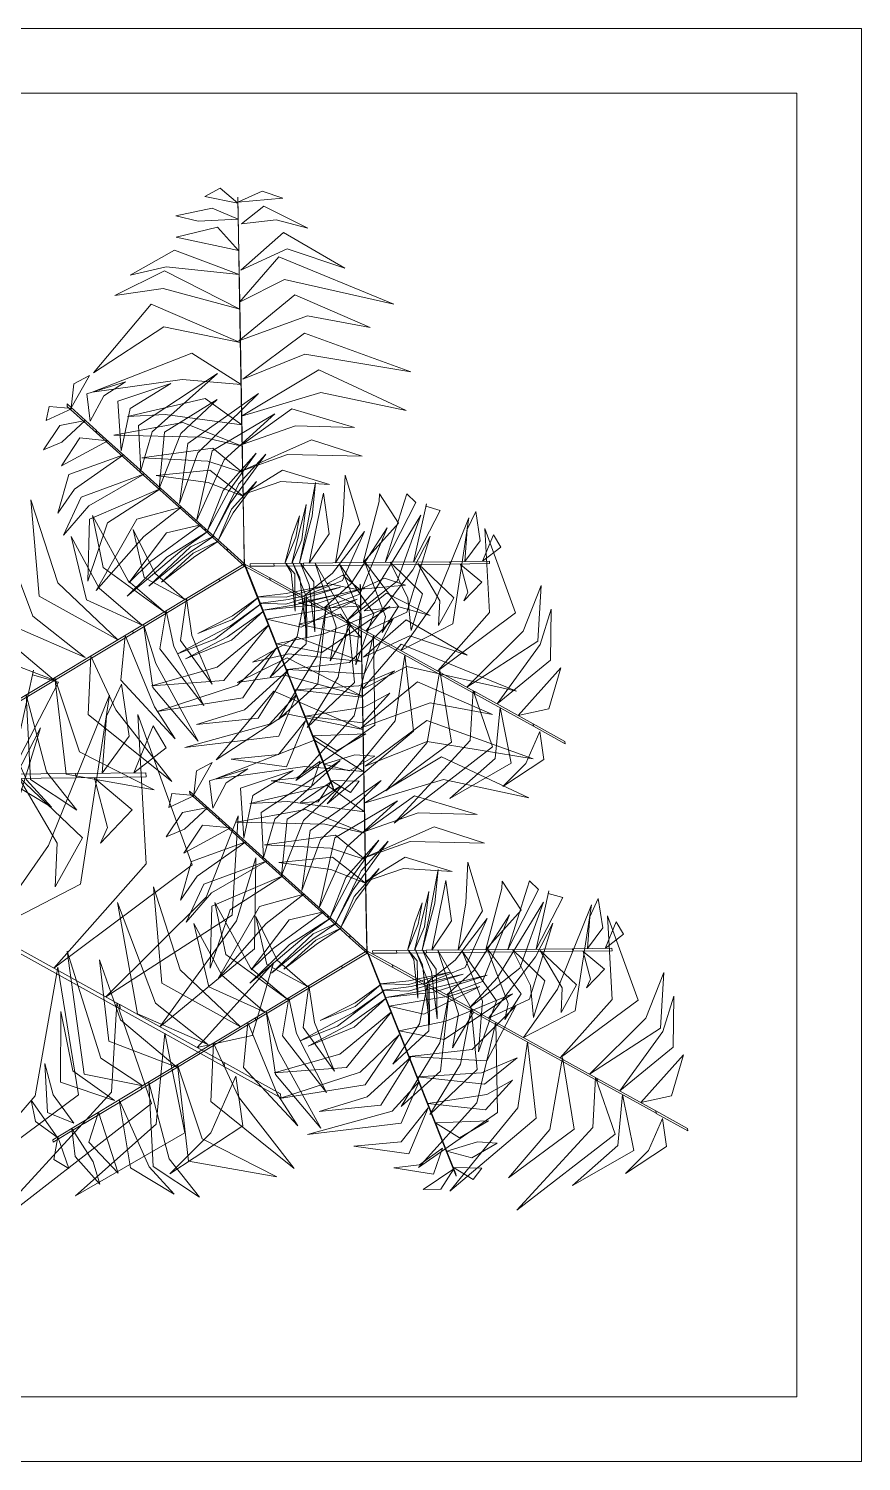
# Model space of a CAD drawing. Header units: millimetres. Extents: x 935 to 13922, y 3203 to 7816.
# Drawn here: x 4121.7 to 4160.4, y 7228.9 to 7295.4 of the extents above; entities that cross this region are included whole.
import ezdxf

# ---------------------------------------------------------------- set-up
doc = ezdxf.new("R2010")
doc.units = ezdxf.units.MM
doc.layers.add('PIANTE', color=7, linetype='Continuous', lineweight=5, true_color=0x007a00)
doc.layers.add('TRATTEGGIO_legno_colore', color=7, linetype='Continuous', lineweight=5, true_color=0xa56740)

msp = doc.modelspace()

# ---------------------------------------------------------------- linework, layer by layer
at = {"layer": 'PIANTE'}
for points in [[(4131.392, 7287.297, -2.839), (4129.863, 7287.604, -3.553), (4130.577, 7287.991, -3.748)], [(4131.419, 7285.9, -1.466), (4131.431, 7285.788, -1.466), (4131.401, 7287.463, -3.142), (4131.389, 7287.575, -3.142)], [(4131.392, 7287.336, -2.915), (4133.489, 7287.52, -3.585), (4132.519, 7287.849, -3.691)], [(4131.406, 7286.546, -2.088), (4129.559, 7286.457, -2.493), (4128.509, 7286.71, -3.025), (4130.197, 7287.067, -2.93)], [(4131.572, 7286.336, -1.952), (4133.183, 7286.513, -2.503), (4134.641, 7286.125, -2.451), (4132.603, 7287.149, -3.008)], [(4131.432, 7285.092, -1.078), (4128.527, 7285.712, -1.954), (4130.448, 7286.18, -1.781)], [(4131.474, 7282.787, -0.022), (4131.487, 7282.675, -0.022), (4131.431, 7285.785, -1.472), (4131.419, 7285.897, -1.472)], [(4131.53, 7284.18, -0.696), (4133.693, 7285.168, -1.563), (4136.359, 7284.28, -1.642), (4133.518, 7285.924, -1.885)], [(4131.451, 7283.98, -0.559), (4128.065, 7284.332, -1.409), (4126.386, 7283.952, -1.574), (4128.457, 7285.107, -1.688)], [(4131.475, 7282.699, -0.049), (4133.557, 7283.744, -0.333), (4138.643, 7282.609, -1.336), (4133.294, 7284.794, -0.197)], [(4131.48, 7282.369, -0.052), (4127.921, 7283.335, -0.589), (4125.673, 7283.002, -1.013), (4127.987, 7284.156, -0.503)], [(4131.435, 7280.901, -0.194), (4134.632, 7282.066, -0.666), (4137.536, 7281.515, -1.231), (4134.047, 7283.031, -0.48)], [(4131.508, 7280.819, -0.187), (4127.952, 7281.549, -0.745), (4124.691, 7279.417, -1.51), (4127.375, 7282.605, -0.751)], [(4131.585, 7276.592, -0.575), (4131.597, 7276.48, -0.575), (4131.487, 7282.669, -0.033), (4131.474, 7282.781, -0.033)], [(4131.62, 7279.12, -0.377), (4134.502, 7280.274, -0.794), (4139.429, 7279.462, -1.742), (4134.485, 7281.249, -0.709)], [(4131.543, 7278.869, -0.358), (4128.807, 7279.108, -0.816), (4124.626, 7278.523, -1.603), (4129.263, 7280.331, -0.626)], [(4131.57, 7277.404, -0.513), (4135.255, 7278.502, -1.078), (4139.218, 7277.658, -1.857), (4135.155, 7279.557, -0.971)], [(4123.649, 7277.794, 5.466), (4124.499, 7279.289, 5.06), (4123.773, 7278.905, 5.125)], [(4124.539, 7277.167, 5.732), (4125.163, 7278.342, 5.409), (4126.168, 7278.999, 5.28), (4124.376, 7278.44, 5.318)], [(4125.978, 7275.784, 5.74), (4126.399, 7277.752, 5.519), (4128.276, 7278.915, 5.09), (4125.826, 7278.094, 5.599)], [(4126.888, 7274.876, 5.596), (4127.41, 7276.668, 5.803), (4130.454, 7279.379, 4.617), (4126.777, 7276.975, 6.318)], [(4131.576, 7277, -0.522), (4128.025, 7277.475, -1.102), (4126.26, 7277.388, -1.419), (4129.869, 7278.217, -0.711)], [(4127.732, 7274.039, 4.777), (4128.744, 7276.591, 4.893), (4130.436, 7278.182, 4.26), (4127.993, 7276.656, 5.412)], [(4128.678, 7273.351, 3.937), (4129.54, 7275.699, 4.088), (4132.352, 7278.455, 3.072), (4129.064, 7276.129, 4.538)], [(4123.692, 7277.755, 5.503), (4122.492, 7277.195, 5.142), (4122.627, 7277.85, 5.157)], [(4124.82, 7276.74, 5.895), (4124.832, 7276.628, 5.895), (4123.471, 7277.854, 5.404), (4123.459, 7277.966, 5.404)], [(4129.477, 7272.544, 3.157), (4130.761, 7275.376, 3.178), (4133.114, 7277.507, 2.273), (4130.205, 7275.789, 3.674)], [(4131.593, 7276.081, -1.097), (4134.075, 7276.954, -0.891), (4136.816, 7276.879, -1.699), (4133.907, 7277.741, -0.063)], [(4124.301, 7277.206, 5.723), (4123.22, 7276.19, 5.42), (4122.363, 7275.837, 5.16), (4123.13, 7276.97, 5.357)], [(4131.594, 7276.004, -1.137), (4129.739, 7276.428, -1.141), (4125.636, 7276.523, -1.995), (4128.843, 7277.105, -0.669)], [(4125.351, 7276.261, 5.841), (4123.195, 7275.087, 5.503), (4124.056, 7276.388, 5.796)], [(4126.851, 7274.91, 5.65), (4126.864, 7274.798, 5.65), (4124.832, 7276.629, 5.89), (4124.819, 7276.741, 5.89)], [(4131.543, 7274.854, -2.305), (4133.702, 7275.623, -2.116), (4137.165, 7275.541, -3.124), (4134.816, 7276.308, -1.733)], [(4131.669, 7271.908, -5.259), (4131.681, 7271.796, -5.259), (4131.597, 7276.481, -0.574), (4131.585, 7276.593, -0.574)], [(4126.077, 7275.606, 5.755), (4123.803, 7274.016, 5.332), (4123.031, 7272.896, 5.077), (4123.541, 7274.688, 5.445)], [(4131.616, 7274.788, -2.354), (4130.002, 7275.309, -2.204), (4126.935, 7275.461, -2.761), (4130.234, 7275.917, -1.54)], [(4129.984, 7272.088, 2.222), (4130.955, 7273.901, 2.697), (4132.246, 7275.688, 2.088), (4130.713, 7273.954, 3.586)], [(4130.217, 7271.8, 0.895), (4131.061, 7273.379, 1.318), (4132.688, 7275.639, 0.563), (4131.436, 7274.254, 1.85)], [(4129.877, 7272.185, 2.789), (4129.889, 7272.073, 2.789), (4126.864, 7274.798, 5.64), (4126.851, 7274.91, 5.64)], [(4131.635, 7273.688, -3.454), (4130.02, 7274.325, -3.188), (4127.598, 7274.641, -3.431), (4130.091, 7274.892, -2.602)], [(4131.635, 7273.765, -3.414), (4133.4, 7274.367, -3.286), (4135.656, 7274.223, -4.033), (4133.471, 7274.896, -2.778)], [(4127.057, 7274.723, 5.462), (4124.471, 7273.239, 5.502), (4123.29, 7271.877, 5.091), (4124.118, 7273.644, 5.89)], [(4130.488, 7271.634, -0.309), (4131.183, 7272.919, 0.008), (4132.263, 7274.373, -0.584), (4131.106, 7273.076, 0.571)], [(4134.264, 7270.569, 5.994), (4134.566, 7272.051, 6.174), (4135.002, 7274.327, 5.649), (4134.849, 7272.76, 6.778)], [(4135.937, 7270.587, 7.68), (4136.296, 7272.776, 7.477), (4136.382, 7274.66, 6.729), (4137.065, 7272.402, 8.095)], [(4125.818, 7267.015, -0.513), (4123.025, 7269.657, -1.078), (4121.774, 7273.511, -1.857), (4122.161, 7269.043, -0.971)], [(4127.815, 7274.041, 4.748), (4125.344, 7272.453, 4.679), (4124.418, 7269.735, 3.32), (4124.495, 7272.616, 5.102)], [(4134.708, 7270.574, 6.819), (4135.281, 7273.414, 6.632), (4135.368, 7273.819, 6.39), (4135.633, 7271.932, 7.187)], [(4137.22, 7270.601, 8.578), (4137.962, 7273.443, 8.509), (4137.978, 7273.787, 7.15), (4138.859, 7272.43, 8.932)], [(4138.239, 7270.612, 9.292), (4139.137, 7273.456, 9.332), (4139.245, 7273.79, 8.921), (4139.671, 7273.397, 9.719)], [(4128.768, 7273.182, 3.85), (4127.022, 7271.815, 3.648), (4124.806, 7269.298, 2.899), (4126.709, 7272.611, 4.266)], [(4133.907, 7270.565, 4.664), (4134.214, 7271.852, 4.988), (4134.567, 7273.298, 4.685), (4134.369, 7271.659, 5.69)], [(4136.467, 7267.907, -1.137), (4137.762, 7269.302, -1.141), (4139.896, 7272.808, -1.995), (4138.796, 7269.739, -0.669)], [(4139.559, 7270.627, 9.585), (4140.155, 7273.337, 9.161), (4140.125, 7273.215, 8.907), (4140.802, 7273.02, 9.275)], [(4141.948, 7270.653, 9.552), (4142.056, 7272.132, 9.25), (4142.447, 7272.973, 8.99), (4142.651, 7271.619, 9.186)], [(4124.307, 7266.2, -0.377), (4121.867, 7268.119, -0.794), (4120.106, 7272.792, -1.742), (4121.031, 7267.616, -0.709)], [(4128.039, 7268.266, -2.305), (4126.294, 7269.751, -2.116), (4124.634, 7272.791, -3.124), (4125.144, 7270.374, -1.733)], [(4129.682, 7272.359, 2.989), (4127.336, 7270.658, 2.802), (4126.324, 7269.668, 2.56), (4128.081, 7271.987, 3.357)], [(4128.937, 7268.89, -3.414), (4127.533, 7270.118, -3.286), (4126.53, 7272.144, -4.033), (4127.039, 7269.915, -2.778)], [(4130.896, 7271.267, -2.33), (4130.908, 7271.155, -2.33), (4129.889, 7272.073, 2.79), (4129.877, 7272.185, 2.79)], [(4133.585, 7270.562, 3.462), (4133.926, 7271.849, 3.913), (4134.265, 7272.776, 3.888), (4134.085, 7271.786, 4.545)], [(4135.403, 7268.496, -2.354), (4136.661, 7269.633, -2.204), (4138.327, 7272.214, -2.761), (4137.071, 7269.128, -1.54)], [(4138.974, 7266.519, -0.358), (4140.549, 7268.768, -0.816), (4142.133, 7272.682, -1.603), (4141.379, 7267.762, -0.626)], [(4140.68, 7265.574, -0.187), (4143.09, 7268.288, -0.745), (4142.874, 7272.178, -1.51), (4144.293, 7268.261, -0.751)], [(4126.952, 7267.696, -1.097), (4124.955, 7269.408, -0.891), (4123.649, 7271.82, -1.699), (4124.357, 7268.87, -0.063)], [(4130.011, 7272.062, 2.164), (4128.786, 7271.177, 2.344), (4126.25, 7269.046, 1.82), (4128.097, 7270.847, 2.948)], [(4130.276, 7271.824, 0.835), (4129.179, 7271.085, 1.158), (4127.266, 7269.509, 0.855), (4129.196, 7271.332, 1.86)], [(4130.515, 7271.608, -0.368), (4129.393, 7270.892, 0.083), (4127.842, 7269.688, 0.059), (4129.319, 7271.046, 0.715)], [(4131.669, 7271.908, -5.259), (4131.681, 7271.796, -5.259), (4131.705, 7270.437, -10.891), (4131.693, 7270.549, -10.891)], [(4134.441, 7269.029, -3.454), (4135.8, 7270.11, -3.188), (4137.285, 7272.049, -3.431), (4136.256, 7269.765, -2.602)], [(4137.339, 7267.424, -0.522), (4139.525, 7270.262, -1.102), (4140.333, 7271.834, -1.419), (4139.246, 7268.294, -0.711)], [(4142.768, 7270.662, 9.333), (4143.272, 7271.886, 8.972), (4143.616, 7271.312, 8.986)], [(4130.896, 7271.267, -2.33), (4130.908, 7271.155, -2.33), (4131.734, 7270.411, -8.638), (4131.722, 7270.523, -8.638)], [(4130.528, 7269.848, -5.259), (4130.54, 7269.736, -5.259), (4131.705, 7270.437, -10.891), (4131.693, 7270.549, -10.891)], [(4132.883, 7269.89, -5.259), (4132.895, 7269.778, -5.259), (4131.705, 7270.437, -10.891), (4131.693, 7270.549, -10.891)], [(4132.132, 7269.49, -2.33), (4132.145, 7269.378, -2.33), (4131.734, 7270.411, -8.638), (4131.722, 7270.523, -8.638)], [(4133.074, 7270.555, 1.5), (4133.086, 7270.443, 1.5), (4131.975, 7270.431, -4.808), (4131.963, 7270.543, -4.808)], [(4133.074, 7270.555, 1.5), (4133.086, 7270.443, 1.5), (4134.458, 7270.458, 6.62), (4134.446, 7270.57, 6.62)], [(4133.623, 7270.562, 3.52), (4133.873, 7270.144, 3.838), (4134.063, 7268.343, 3.246), (4134.036, 7270.081, 4.4)], [(4133.934, 7270.623, 4.725), (4134.274, 7269.889, 5.148), (4134.607, 7267.123, 4.392), (4134.591, 7268.991, 5.68)], [(4134.301, 7270.569, 6.052), (4134.705, 7269.576, 6.527), (4134.965, 7267.387, 5.917), (4134.919, 7269.701, 7.416)], [(4134.446, 7270.57, 6.618), (4134.458, 7270.458, 6.618), (4138.53, 7270.502, 9.47), (4138.517, 7270.614, 9.47)], [(4134.983, 7270.576, 6.986), (4135.957, 7267.624, 7.008), (4135.679, 7266.034, 6.102), (4136.645, 7267.696, 7.504)], [(4136.118, 7270.524, 7.766), (4137.074, 7268.212, 7.918), (4136.882, 7265.853, 6.901), (4137.715, 7268.219, 8.368)], [(4137.28, 7270.659, 8.607), (4138.263, 7268.096, 8.723), (4138.107, 7267.351, 8.09), (4138.86, 7268.556, 9.242)], [(4138.467, 7270.614, 9.426), (4139.297, 7268.943, 9.633), (4139.441, 7267.443, 8.447), (4139.971, 7269.145, 10.148)], [(4138.517, 7270.614, 9.48), (4138.53, 7270.502, 9.48), (4141.264, 7270.532, 9.719), (4141.252, 7270.644, 9.719)], [(4139.752, 7270.563, 9.57), (4140.775, 7268.829, 9.349), (4140.719, 7267.688, 8.919), (4141.428, 7268.966, 9.429)], [(4141.252, 7270.644, 9.725), (4141.264, 7270.532, 9.725), (4143.095, 7270.552, 9.234), (4143.083, 7270.664, 9.234)], [(4141.747, 7270.52, 9.561), (4142.084, 7269.233, 9.239), (4141.901, 7268.824, 9.11), (4142.729, 7269.694, 9.148)], [(4122.857, 7265.149, -0.194), (4120.25, 7267.336, -0.666), (4119.275, 7270.126, -1.231), (4119.706, 7266.346, -0.48)], [(4130.528, 7269.848, -5.259), (4130.54, 7269.736, -5.259), (4126.525, 7267.321, -0.574), (4126.513, 7267.433, -0.574)], [(4132.132, 7269.49, -2.33), (4132.145, 7269.378, -2.33), (4132.651, 7268.103, 2.79), (4132.639, 7268.215, 2.79)], [(4132.322, 7269.016, -0.368), (4133.646, 7269.16, 0.083), (4135.57, 7269.552, 0.059), (4133.644, 7268.989, 0.715)], [(4132.883, 7269.89, -5.259), (4132.895, 7269.778, -5.259), (4136.993, 7267.509, -0.574), (4136.981, 7267.621, -0.574)], [(4137.088, 7269.324, 2.665), (4135.56, 7269.631, 1.951), (4136.274, 7270.018, 1.756)], [(4137.115, 7267.927, 4.038), (4137.127, 7267.815, 4.038), (4137.097, 7269.491, 2.362), (4137.085, 7269.603, 2.362)], [(4137.089, 7269.364, 2.589), (4139.185, 7269.547, 1.919), (4138.215, 7269.877, 1.813)], [(4142.036, 7264.823, -0.052), (4144.653, 7267.423, -0.589), (4145.488, 7269.536, -1.013), (4145.33, 7266.955, -0.503)], [(4129.003, 7268.929, -3.454), (4129.259, 7267.211, -3.188), (4130.196, 7264.956, -3.431), (4128.733, 7266.989, -2.602)], [(4132.335, 7268.981, -0.309), (4131.143, 7268.136, 0.008), (4129.531, 7267.312, -0.584), (4131.142, 7267.961, 0.571)], [(4132.441, 7268.716, 0.835), (4133.752, 7268.892, 1.158), (4136.166, 7269.457, 0.855), (4133.628, 7268.678, 1.86)], [(4132.573, 7268.385, 2.164), (4134.064, 7268.635, 2.344), (4137.282, 7269.421, 1.82), (4134.828, 7268.626, 2.948)], [(4132.737, 7267.973, 2.989), (4135.593, 7268.457, 2.802), (4136.939, 7268.897, 2.56), (4134.337, 7267.597, 3.357)], [(4134.507, 7268.991, -3.414), (4134.147, 7267.162, -3.286), (4132.893, 7265.28, -4.033), (4134.569, 7266.835, -2.778)], [(4137.102, 7268.573, 3.416), (4135.256, 7268.485, 3.011), (4134.206, 7268.737, 2.479), (4135.894, 7269.095, 2.574)], [(4137.269, 7268.363, 3.552), (4138.879, 7268.54, 3.001), (4140.337, 7268.152, 3.053), (4138.3, 7269.177, 2.496)], [(4128.06, 7268.362, -2.354), (4128.416, 7266.704, -2.204), (4129.818, 7263.972, -2.761), (4127.774, 7266.602, -1.54)], [(4132.504, 7268.712, 0.895), (4131.049, 7267.67, 1.318), (4128.588, 7266.366, 0.563), (4130.325, 7267.052, 1.85)], [(4132.586, 7268.35, 2.222), (4130.912, 7267.156, 2.697), (4128.962, 7266.126, 2.088), (4131.105, 7267, 3.586)], [(4132.639, 7268.216, 2.789), (4132.651, 7268.104, 2.789), (4134.155, 7264.32, 5.64), (4134.143, 7264.432, 5.64)], [(4133.191, 7266.83, 3.85), (4135.362, 7267.281, 3.648), (4138.464, 7268.556, 2.899), (4135.29, 7266.429, 4.266)], [(4135.497, 7268.526, -2.305), (4135.083, 7266.272, -2.116), (4133.281, 7263.314, -3.124), (4135.119, 7264.964, -1.733)], [(4137.128, 7267.119, 4.427), (4134.223, 7267.739, 3.55), (4136.144, 7268.207, 3.723)], [(4143.446, 7264.042, -0.559), (4145.443, 7266.8, -1.409), (4145.954, 7268.443, -1.574), (4145.919, 7266.072, -1.688)], [(4127.018, 7267.735, -1.137), (4127.579, 7265.917, -1.141), (4129.548, 7262.316, -1.995), (4127.441, 7264.803, -0.669)], [(4132.838, 7267.716, 3.157), (4130.432, 7265.747, 3.178), (4127.378, 7264.88, 2.273), (4130.747, 7265.13, 3.674)], [(4133.665, 7265.638, 4.748), (4136.583, 7265.966, 4.679), (4138.618, 7267.991, 3.32), (4137.272, 7265.443, 5.102)], [(4136.534, 7267.869, -1.097), (4136.05, 7265.283, -0.891), (4134.614, 7262.947, -1.699), (4136.815, 7265.035, -0.063)], [(4136.98, 7267.621, -0.575), (4136.993, 7267.509, -0.575), (4142.408, 7264.51, -0.033), (4142.396, 7264.622, -0.033)], [(4137.171, 7264.815, 5.482), (4137.183, 7264.703, 5.482), (4137.127, 7267.812, 4.032), (4137.115, 7267.924, 4.032)], [(4137.226, 7266.208, 4.808), (4139.39, 7267.195, 3.941), (4142.056, 7266.307, 3.862), (4139.214, 7267.951, 3.619)], [(4126.514, 7267.434, -0.575), (4126.526, 7267.322, -0.575), (4121.222, 7264.131, -0.033), (4121.209, 7264.243, -0.033)], [(4126.164, 7267.222, -0.522), (4127.529, 7263.91, -1.102), (4128.487, 7262.424, -1.419), (4125.964, 7265.135, -0.711)], [(4137.148, 7266.008, 4.945), (4133.761, 7266.359, 4.095), (4132.082, 7265.979, 3.93), (4134.153, 7267.134, 3.816)], [(4137.691, 7267.228, -0.513), (4136.8, 7263.488, -1.078), (4134.087, 7260.477, -1.857), (4137.763, 7263.047, -0.971)], [(4137.171, 7264.727, 5.455), (4139.253, 7265.772, 5.171), (4144.339, 7264.637, 4.168), (4138.991, 7266.821, 5.307)], [(4124.563, 7266.259, -0.358), (4125.723, 7263.77, -0.816), (4128.32, 7260.442, -1.603), (4124.437, 7263.554, -0.626)], [(4133.197, 7266.638, 3.937), (4131.383, 7264.916, 4.088), (4127.641, 7263.692, 3.072), (4131.62, 7264.32, 4.538)], [(4137.177, 7264.396, 5.452), (4133.617, 7265.363, 4.915), (4131.369, 7265.029, 4.491), (4133.683, 7266.183, 5.001)], [(4139.152, 7266.326, -0.377), (4138.711, 7263.254, -0.794), (4135.544, 7259.393, -1.742), (4139.564, 7262.781, -0.709)], [(4120.84, 7260.78, 18.503), (4121.901, 7265.61, 17.747), (4121.848, 7265.394, 17.294), (4123.055, 7265.045, 17.95)], [(4133.74, 7265.603, 4.777), (4131.701, 7263.764, 4.893), (4129.48, 7263.087, 4.26), (4132.346, 7263.372, 5.412)], [(4134.041, 7264.69, 5.462), (4137.017, 7264.874, 5.502), (4138.68, 7265.571, 5.091), (4137.154, 7264.355, 5.89)], [(4140.788, 7265.596, -0.194), (4140.197, 7262.245, -0.666), (4138.269, 7260.006, -1.231), (4141.326, 7262.269, -0.48)], [(4144.418, 7263.504, -1.078), (4146.408, 7265.709, -1.954), (4145.853, 7263.812, -1.781)], [(4122.891, 7265.253, -0.187), (4124.037, 7261.809, -0.745), (4127.514, 7260.051, -1.51), (4123.412, 7260.781, -0.751)], [(4125.098, 7260.826, 18.444), (4125.289, 7263.463, 17.904), (4125.986, 7264.961, 17.441), (4126.349, 7262.549, 17.792)], [(4137.131, 7262.929, 5.31), (4140.329, 7264.093, 4.838), (4143.232, 7263.542, 4.273), (4139.743, 7265.059, 5.024)], [(4119.797, 7253.46, 0.782), (4122.603, 7257.468, -0.034), (4125.426, 7264.442, -1.436), (4124.084, 7255.675, 0.306)], [(4121.563, 7264.454, -0.052), (4122.506, 7260.888, -0.589), (4123.919, 7259.109, -1.013), (4121.762, 7260.536, -0.503)], [(4134.125, 7264.478, 5.596), (4132.864, 7263.104, 5.803), (4128.933, 7262.023, 4.617), (4133.294, 7262.547, 6.318)], [(4137.204, 7262.847, 5.317), (4133.649, 7263.576, 4.759), (4130.388, 7261.444, 3.994), (4133.071, 7264.632, 4.753)], [(4134.143, 7264.432, 5.65), (4134.155, 7264.32, 5.65), (4135.165, 7261.778, 5.89), (4135.153, 7261.89, 5.89)], [(4134.529, 7263.464, 5.755), (4137.272, 7263.882, 5.332), (4138.46, 7264.543, 5.077), (4137.208, 7263.163, 5.445)], [(4137.281, 7258.619, 4.929), (4137.294, 7258.507, 4.929), (4137.183, 7264.696, 5.471), (4137.171, 7264.808, 5.471)], [(4142.325, 7264.662, -0.049), (4142.189, 7262.337, -0.333), (4138.663, 7258.5, -1.336), (4143.229, 7262.04, -0.197)], [(4142.401, 7264.619, -0.022), (4142.414, 7264.507, -0.022), (4145.134, 7263, -1.472), (4145.122, 7263.112, -1.472)], [(4120.182, 7263.624, -0.559), (4121.571, 7260.515, -1.409), (4122.739, 7259.251, -1.574), (4120.703, 7260.467, -1.688)], [(4122.838, 7251.775, 1.086), (4127.132, 7256.613, 0.093), (4126.747, 7263.545, -1.271), (4129.276, 7256.564, 0.083)], [(4143.58, 7263.874, -0.696), (4143.354, 7261.507, -1.563), (4141.252, 7259.642, -1.642), (4144.096, 7261.281, -1.885)], [(4116.883, 7255.073, 0.491), (4120.779, 7260.131, -0.542), (4122.218, 7262.932, -1.108), (4120.283, 7256.624, 0.154)], [(4126.559, 7260.842, 18.052), (4127.457, 7263.024, 17.409), (4128.07, 7262.002, 17.436)], [(4134.539, 7263.261, 5.74), (4133.288, 7261.683, 5.519), (4131.091, 7261.473, 5.09), (4133.651, 7261.123, 5.599)], [(4137.317, 7261.147, 5.127), (4140.198, 7262.301, 4.71), (4145.125, 7261.489, 3.762), (4140.181, 7263.276, 4.795)], [(4145.125, 7263.111, -1.466), (4145.137, 7262.999, -1.466), (4146.603, 7262.187, -3.142), (4146.591, 7262.299, -3.142)], [(4137.239, 7260.896, 5.146), (4134.504, 7261.136, 4.688), (4130.323, 7260.551, 3.901), (4134.96, 7262.358, 4.879)], [(4134.89, 7262.556, 5.841), (4137.342, 7262.652, 5.503), (4135.993, 7261.867, 5.796)], [(4145.425, 7262.76, -1.952), (4144.773, 7261.277, -2.503), (4143.709, 7260.208, -2.451), (4145.614, 7261.46, -3.008)], [(4135.153, 7261.89, 5.895), (4135.165, 7261.778, 5.895), (4135.841, 7260.076, 5.404), (4135.829, 7260.188, 5.404)], [(4135.411, 7261.244, 5.723), (4136.83, 7261.675, 5.42), (4137.755, 7261.612, 5.16), (4136.566, 7260.935, 5.357)], [(4137.266, 7259.431, 4.991), (4140.951, 7260.53, 4.426), (4144.914, 7259.685, 3.647), (4140.851, 7261.584, 4.533)], [(4123.856, 7260.811, 18.751), (4123.878, 7260.611, 18.751), (4127.142, 7260.647, 17.876), (4127.12, 7260.846, 17.876)], [(4129.345, 7259.822, 10.97), (4130.196, 7261.317, 10.564), (4129.469, 7260.933, 10.629)], [(4130.235, 7259.195, 11.236), (4130.859, 7260.37, 10.913), (4131.864, 7261.026, 10.784), (4130.072, 7260.467, 10.822)], [(4131.674, 7257.811, 11.244), (4132.096, 7259.78, 11.023), (4133.972, 7260.942, 10.594), (4131.523, 7260.121, 11.103)], [(4132.585, 7256.904, 11.1), (4133.106, 7258.695, 11.307), (4136.15, 7261.406, 10.121), (4132.473, 7259.003, 11.822)], [(4135.215, 7261.383, 5.732), (4134.135, 7260.607, 5.409), (4132.943, 7260.464, 5.28), (4134.797, 7260.17, 5.318)], [(4118.984, 7260.758, 18.315), (4119.005, 7260.558, 18.315), (4123.879, 7260.611, 18.741), (4123.857, 7260.811, 18.741)], [(4121.184, 7260.667, 18.475), (4123.007, 7257.577, 18.081), (4122.907, 7255.542, 17.316), (4124.171, 7257.821, 18.224)], [(4124.74, 7260.59, 18.46), (4125.34, 7258.296, 17.886), (4125.014, 7257.568, 17.655), (4126.49, 7259.118, 17.723)], [(4137.273, 7259.028, 4.982), (4133.722, 7259.502, 4.403), (4131.956, 7259.415, 4.085), (4135.565, 7260.245, 4.793)], [(4133.428, 7256.066, 10.281), (4134.44, 7258.619, 10.397), (4136.132, 7260.21, 9.764), (4133.689, 7258.684, 10.916)], [(4135.735, 7260.427, 5.466), (4134.31, 7259.464, 5.06), (4135.132, 7259.486, 5.125)], [(4134.374, 7255.379, 9.441), (4135.237, 7257.727, 9.593), (4138.048, 7260.483, 8.576), (4134.76, 7258.156, 10.042)], [(4135.714, 7260.481, 5.503), (4137.037, 7260.451, 5.142), (4136.626, 7259.924, 5.157)], [(4129.388, 7259.782, 11.007), (4128.188, 7259.223, 10.646), (4128.324, 7259.877, 10.661)], [(4130.516, 7258.768, 11.399), (4130.528, 7258.656, 11.399), (4129.168, 7259.882, 10.908), (4129.155, 7259.994, 10.908)], [(4135.173, 7254.572, 8.661), (4136.457, 7257.404, 8.682), (4138.81, 7259.534, 7.777), (4135.902, 7257.817, 9.178)], [(4137.29, 7258.108, 4.407), (4139.771, 7258.982, 4.613), (4142.513, 7258.907, 3.805), (4139.604, 7259.769, 5.441)], [(4125.254, 7250.437, 1.328), (4129.918, 7255.07, 0.371), (4131.405, 7258.836, -0.385), (4131.125, 7254.237, 0.525)], [(4129.998, 7259.233, 11.227), (4128.917, 7258.218, 10.924), (4128.06, 7257.864, 10.664), (4128.826, 7258.998, 10.861)], [(4137.29, 7258.032, 4.367), (4135.435, 7258.456, 4.363), (4131.332, 7258.551, 3.509), (4134.539, 7259.132, 4.835)], [(4131.047, 7258.288, 11.345), (4128.892, 7257.114, 11.007), (4129.752, 7258.416, 11.3)], [(4132.548, 7256.938, 11.154), (4132.56, 7256.826, 11.154), (4130.528, 7258.656, 11.394), (4130.516, 7258.768, 11.394)], [(4137.24, 7256.882, 3.199), (4139.398, 7257.651, 3.388), (4142.861, 7257.568, 2.38), (4140.513, 7258.335, 3.771)], [(4137.365, 7253.936, 0.245), (4137.377, 7253.824, 0.245), (4137.294, 7258.508, 4.93), (4137.281, 7258.62, 4.93)], [(4131.773, 7257.634, 11.259), (4129.499, 7256.043, 10.836), (4128.728, 7254.924, 10.582), (4129.238, 7256.715, 10.949)], [(4137.312, 7256.815, 3.15), (4135.698, 7257.336, 3.3), (4132.631, 7257.489, 2.743), (4135.931, 7257.944, 3.964)], [(4135.68, 7254.115, 7.726), (4136.652, 7255.928, 8.201), (4137.943, 7257.715, 7.592), (4136.409, 7255.981, 9.09)], [(4135.914, 7253.827, 6.4), (4136.757, 7255.406, 6.822), (4138.385, 7257.666, 6.067), (4137.132, 7256.281, 7.354)], [(4127.767, 7249.046, 0.424), (4131.326, 7253.96, -1.09), (4132.237, 7256.889, -1.384), (4132.174, 7252.664, -1.588)], [(4135.573, 7254.212, 8.293), (4135.586, 7254.1, 8.293), (4132.56, 7256.826, 11.144), (4132.548, 7256.938, 11.144)], [(4137.332, 7255.716, 2.05), (4135.716, 7256.353, 2.316), (4133.295, 7256.669, 2.073), (4135.787, 7256.92, 2.902)], [(4137.331, 7255.792, 2.09), (4139.096, 7256.395, 2.218), (4141.352, 7256.25, 1.471), (4139.168, 7256.924, 2.726)], [(4132.753, 7256.751, 10.966), (4130.167, 7255.267, 11.006), (4128.986, 7253.905, 10.595), (4129.815, 7255.672, 11.394)], [(4136.184, 7253.661, 5.195), (4136.879, 7254.947, 5.512), (4137.959, 7256.4, 4.92), (4136.802, 7255.104, 6.075)], [(4139.96, 7252.597, 11.498), (4140.262, 7254.078, 11.678), (4140.698, 7256.354, 11.153), (4140.545, 7254.788, 12.282)], [(4141.633, 7252.615, 13.184), (4141.992, 7254.803, 12.981), (4142.078, 7256.688, 12.233), (4142.761, 7254.43, 13.599)], [(4131.515, 7249.042, 4.991), (4128.721, 7251.684, 4.426), (4127.47, 7255.538, 3.647), (4127.858, 7251.07, 4.533)], [(4133.511, 7256.068, 10.252), (4131.041, 7254.48, 10.183), (4130.114, 7251.763, 8.824), (4130.191, 7254.644, 10.606)], [(4140.404, 7252.601, 12.323), (4140.977, 7255.441, 12.136), (4141.064, 7255.846, 11.894), (4141.329, 7253.96, 12.691)], [(4142.916, 7252.629, 14.082), (4143.658, 7255.47, 14.013), (4143.675, 7255.815, 12.654), (4144.555, 7254.458, 14.436)], [(4143.936, 7252.64, 14.796), (4144.833, 7255.483, 14.836), (4144.941, 7255.817, 14.425), (4145.367, 7255.424, 15.223)], [(4116.244, 7255.424, 0.396), (4116.266, 7255.224, 0.396), (4125.917, 7249.88, 1.361), (4125.895, 7250.08, 1.361)], [(4134.464, 7255.209, 9.354), (4132.718, 7253.843, 9.152), (4130.503, 7251.326, 8.403), (4132.405, 7254.638, 9.77)], [(4139.604, 7252.593, 10.168), (4139.911, 7253.88, 10.492), (4140.264, 7255.326, 10.189), (4140.065, 7253.687, 11.194)], [(4145.255, 7252.654, 15.089), (4145.851, 7255.364, 14.665), (4145.821, 7255.243, 14.411), (4146.499, 7255.047, 14.779)], [(4147.645, 7252.68, 15.056), (4147.752, 7254.159, 14.754), (4148.143, 7255, 14.494), (4148.347, 7253.647, 14.69)], [(4130.003, 7248.228, 5.127), (4127.563, 7250.146, 4.71), (4125.803, 7254.819, 3.762), (4126.727, 7249.644, 4.795)], [(4133.736, 7250.294, 3.199), (4131.99, 7251.779, 3.388), (4130.33, 7254.819, 2.38), (4130.84, 7252.401, 3.771)], [(4135.378, 7254.387, 8.493), (4133.032, 7252.686, 8.306), (4132.02, 7251.695, 8.064), (4133.777, 7254.014, 8.861)], [(4136.592, 7253.294, 3.174), (4136.605, 7253.182, 3.174), (4135.585, 7254.1, 8.294), (4135.573, 7254.212, 8.294)], [(4139.282, 7252.589, 8.966), (4139.623, 7253.876, 9.417), (4139.961, 7254.803, 9.392), (4139.781, 7253.813, 10.049)], [(4141.099, 7250.524, 3.15), (4142.357, 7251.661, 3.3), (4144.023, 7254.241, 2.743), (4142.768, 7251.155, 3.964)], [(4142.164, 7249.934, 4.367), (4143.458, 7251.329, 4.363), (4145.592, 7254.835, 3.509), (4144.492, 7251.766, 4.835)], [(4144.67, 7248.546, 5.146), (4146.245, 7250.796, 4.688), (4147.829, 7254.709, 3.901), (4147.076, 7249.79, 4.879)], [(4146.377, 7247.601, 5.317), (4148.786, 7250.316, 4.759), (4148.57, 7254.206, 3.994), (4149.989, 7250.288, 4.753)], [(4132.648, 7249.724, 4.407), (4130.651, 7251.436, 4.613), (4129.346, 7253.848, 3.805), (4130.053, 7250.898, 5.441)], [(4135.708, 7254.09, 7.668), (4134.482, 7253.204, 7.848), (4131.946, 7251.074, 7.324), (4133.793, 7252.874, 8.452)], [(4134.633, 7250.918, 2.09), (4133.229, 7252.145, 2.218), (4132.226, 7254.171, 1.471), (4132.735, 7251.943, 2.726)], [(4135.972, 7253.851, 6.339), (4134.875, 7253.112, 6.662), (4132.962, 7251.536, 6.359), (4134.892, 7253.359, 7.364)], [(4136.212, 7253.636, 5.137), (4135.089, 7252.92, 5.587), (4133.539, 7251.716, 5.563), (4135.015, 7253.073, 6.219)], [(4137.365, 7253.936, 0.245), (4137.377, 7253.824, 0.245), (4137.402, 7252.464, -5.387), (4137.389, 7252.576, -5.387)], [(4140.137, 7251.056, 2.05), (4141.497, 7252.137, 2.316), (4142.981, 7254.076, 2.073), (4141.952, 7251.792, 2.902)], [(4143.035, 7249.452, 4.982), (4145.221, 7252.29, 4.403), (4146.029, 7253.862, 4.085), (4144.943, 7250.322, 4.793)], [(4148.465, 7252.689, 14.837), (4148.969, 7253.913, 14.476), (4149.312, 7253.34, 14.491)], [(4136.592, 7253.294, 3.174), (4136.605, 7253.182, 3.174), (4137.43, 7252.438, -3.134), (4137.418, 7252.55, -3.134)], [(4126.976, 7246.312, 5.455), (4125.03, 7247.592, 5.171), (4123.47, 7252.564, 4.168), (4124.252, 7246.841, 5.307)], [(4136.224, 7251.875, 0.245), (4136.236, 7251.763, 0.245), (4137.402, 7252.464, -5.387), (4137.389, 7252.576, -5.387)], [(4138.579, 7251.917, 0.245), (4138.591, 7251.806, 0.245), (4137.402, 7252.464, -5.387), (4137.389, 7252.576, -5.387)], [(4137.829, 7251.518, 3.174), (4137.841, 7251.406, 3.174), (4137.43, 7252.438, -3.134), (4137.418, 7252.55, -3.134)], [(4138.77, 7252.583, 7.004), (4138.783, 7252.471, 7.004), (4137.671, 7252.458, 0.696), (4137.659, 7252.57, 0.696)], [(4138.77, 7252.583, 7.004), (4138.783, 7252.471, 7.004), (4140.154, 7252.485, 12.124), (4140.142, 7252.597, 12.124)], [(4139.319, 7252.589, 9.025), (4139.569, 7252.171, 9.342), (4139.759, 7250.371, 8.75), (4139.732, 7252.108, 9.904)], [(4139.631, 7252.65, 10.229), (4139.97, 7251.916, 10.652), (4140.303, 7249.151, 9.896), (4140.287, 7251.018, 11.184)], [(4139.997, 7252.596, 11.556), (4140.401, 7251.603, 12.031), (4140.662, 7249.414, 11.422), (4140.616, 7251.728, 12.92)], [(4140.142, 7252.597, 12.122), (4140.154, 7252.485, 12.122), (4144.226, 7252.53, 14.974), (4144.214, 7252.642, 14.974)], [(4140.68, 7252.604, 12.49), (4141.653, 7249.651, 12.512), (4141.375, 7248.062, 11.606), (4142.341, 7249.723, 13.008)], [(4141.814, 7252.551, 13.271), (4142.77, 7250.24, 13.422), (4142.579, 7247.88, 12.405), (4143.412, 7250.247, 13.872)], [(4142.976, 7252.686, 14.111), (4143.96, 7250.123, 14.227), (4143.803, 7249.379, 13.594), (4144.557, 7250.584, 14.746)], [(4144.164, 7252.642, 14.93), (4144.993, 7250.971, 15.137), (4145.137, 7249.47, 13.951), (4145.667, 7251.173, 15.652)], [(4144.214, 7252.642, 14.984), (4144.226, 7252.53, 14.984), (4146.961, 7252.559, 15.223), (4146.948, 7252.671, 15.223)], [(4145.448, 7252.591, 15.074), (4146.471, 7250.857, 14.853), (4146.415, 7249.715, 14.424), (4147.124, 7250.994, 14.933)], [(4146.948, 7252.671, 15.229), (4146.96, 7252.559, 15.229), (4148.792, 7252.579, 14.738), (4148.779, 7252.691, 14.738)], [(4147.444, 7252.547, 15.065), (4147.781, 7251.26, 14.743), (4147.598, 7250.851, 14.614), (4148.426, 7251.722, 14.652)], [(4123.029, 7251.815, 1.076), (4121.978, 7245.843, 0.233), (4118.54, 7241.853, -0.773), (4123.989, 7245.886, 0.564)], [(4128.553, 7247.177, 5.31), (4125.946, 7249.363, 4.838), (4124.972, 7252.153, 4.273), (4125.402, 7248.374, 5.024)], [(4129.5, 7248.087, -0.5), (4133.045, 7252.017, -2.061), (4132.056, 7248.635, -1.753)], [(4136.224, 7251.875, 0.245), (4136.236, 7251.763, 0.245), (4132.222, 7249.349, 4.93), (4132.209, 7249.461, 4.93)], [(4137.829, 7251.518, 3.174), (4137.841, 7251.406, 3.174), (4138.348, 7250.131, 8.294), (4138.335, 7250.243, 8.294)], [(4138.019, 7251.043, 5.137), (4139.342, 7251.187, 5.587), (4141.266, 7251.579, 5.563), (4139.34, 7251.017, 6.219)], [(4138.579, 7251.917, 0.245), (4138.591, 7251.806, 0.245), (4142.69, 7249.536, 4.93), (4142.678, 7249.648, 4.93)], [(4147.732, 7246.851, 5.452), (4150.349, 7249.45, 4.915), (4151.184, 7251.563, 4.491), (4151.027, 7248.982, 5.001)], [(4134.7, 7250.957, 2.05), (4134.956, 7249.239, 2.316), (4135.893, 7246.984, 2.073), (4134.429, 7249.017, 2.902)], [(4138.032, 7251.008, 5.195), (4136.839, 7250.164, 5.512), (4135.227, 7249.339, 4.92), (4136.839, 7249.989, 6.075)], [(4138.138, 7250.744, 6.339), (4139.449, 7250.919, 6.662), (4141.862, 7251.484, 6.359), (4139.324, 7250.706, 7.364)], [(4138.269, 7250.413, 7.668), (4139.76, 7250.663, 7.848), (4142.978, 7251.449, 7.324), (4140.524, 7250.654, 8.452)], [(4138.433, 7250, 8.493), (4141.29, 7250.485, 8.306), (4142.636, 7250.924, 8.064), (4140.033, 7249.625, 8.861)], [(4140.204, 7251.019, 2.09), (4139.843, 7249.189, 2.218), (4138.59, 7247.307, 1.471), (4140.265, 7248.862, 2.726)], [(4133.757, 7250.39, 3.15), (4134.113, 7248.732, 3.3), (4135.514, 7245.999, 2.743), (4133.47, 7248.629, 3.964)], [(4138.201, 7250.739, 6.4), (4136.745, 7249.697, 6.822), (4134.284, 7248.393, 6.067), (4136.021, 7249.079, 7.354)], [(4138.282, 7250.378, 7.726), (4136.608, 7249.183, 8.201), (4134.659, 7248.154, 7.592), (4136.802, 7249.028, 9.09)], [(4138.335, 7250.243, 8.293), (4138.348, 7250.131, 8.293), (4139.851, 7246.347, 11.144), (4139.839, 7246.459, 11.144)], [(4138.887, 7248.858, 9.354), (4141.059, 7249.309, 9.152), (4144.16, 7250.583, 8.403), (4140.986, 7248.457, 9.77)], [(4141.193, 7250.553, 3.199), (4140.78, 7248.299, 3.388), (4138.977, 7245.342, 2.38), (4140.815, 7246.992, 3.771)], [(4149.142, 7246.07, 4.945), (4151.14, 7248.827, 4.095), (4151.65, 7250.471, 3.93), (4151.615, 7248.1, 3.816)], [(4125.769, 7250.151, 1.333), (4125.527, 7246.007, 0.828), (4119.243, 7239.169, -0.961), (4127.38, 7245.477, 1.069)], [(4125.666, 7245.619, 4.808), (4123.729, 7246.999, 3.941), (4123.165, 7249.752, 3.862), (4123.162, 7246.469, 3.619)], [(4125.905, 7250.074, 1.381), (4125.927, 7249.874, 1.381), (4130.776, 7247.189, -1.203), (4130.754, 7247.389, -1.203)], [(4132.714, 7249.763, 4.367), (4133.275, 7247.944, 4.363), (4135.244, 7244.343, 3.509), (4133.137, 7246.83, 4.835)], [(4138.534, 7249.744, 8.661), (4136.128, 7247.774, 8.682), (4133.075, 7246.907, 7.777), (4136.443, 7247.158, 9.178)], [(4139.361, 7247.665, 10.252), (4142.28, 7247.994, 10.183), (4144.314, 7250.019, 8.824), (4142.969, 7247.47, 10.606)], [(4142.23, 7249.896, 4.407), (4141.746, 7247.311, 4.613), (4140.31, 7244.974, 3.805), (4142.511, 7247.062, 5.441)], [(4142.677, 7249.648, 4.929), (4142.689, 7249.536, 4.929), (4148.104, 7246.538, 5.471), (4148.092, 7246.65, 5.471)], [(4132.21, 7249.461, 4.929), (4132.222, 7249.349, 4.929), (4126.918, 7246.159, 5.471), (4126.906, 7246.271, 5.471)], [(4131.861, 7249.249, 4.982), (4133.226, 7245.937, 4.403), (4134.183, 7244.452, 4.085), (4131.66, 7247.162, 4.793)], [(4143.388, 7249.256, 4.991), (4142.496, 7245.515, 4.426), (4139.784, 7242.505, 3.647), (4143.46, 7245.074, 4.533)], [(4128.006, 7248.747, 0.179), (4127.602, 7244.527, -1.365), (4123.856, 7241.204, -1.506), (4128.925, 7244.126, -1.939)], [(4130.259, 7248.286, 5.146), (4131.42, 7245.797, 4.688), (4134.017, 7242.469, 3.901), (4130.133, 7245.581, 4.879)], [(4138.893, 7248.666, 9.441), (4137.079, 7246.944, 9.593), (4133.337, 7245.719, 8.576), (4137.316, 7246.347, 10.042)], [(4144.849, 7248.354, 5.127), (4144.407, 7245.281, 4.71), (4141.24, 7241.42, 3.762), (4145.26, 7244.809, 4.795)], [(4139.436, 7247.63, 10.281), (4137.398, 7245.791, 10.397), (4135.176, 7245.115, 9.764), (4138.042, 7245.4, 10.916)], [(4139.738, 7246.718, 10.966), (4142.714, 7246.902, 11.006), (4144.376, 7247.598, 10.595), (4142.85, 7246.382, 11.394)], [(4146.484, 7247.623, 5.31), (4145.894, 7244.272, 4.838), (4143.965, 7242.034, 4.273), (4147.022, 7244.296, 5.024)], [(4150.115, 7245.531, 4.427), (4152.104, 7247.737, 3.55), (4151.549, 7245.839, 3.723)], [(4123.778, 7244.578, 3.552), (4122.82, 7245.884, 3.001), (4122.426, 7247.341, 3.053), (4122.558, 7245.064, 2.496)], [(4128.587, 7247.281, 5.317), (4129.733, 7243.837, 4.759), (4133.21, 7242.079, 3.994), (4129.108, 7242.808, 4.753)], [(4130.758, 7247.386, -1.193), (4130.78, 7247.187, -1.193), (4133.393, 7245.74, -4.179), (4133.371, 7245.94, -4.179)], [(4126.9, 7246.268, 5.482), (4126.912, 7246.156, 5.482), (4124.247, 7244.553, 4.032), (4124.235, 7244.665, 4.032)], [(4127.259, 7246.482, 5.452), (4128.202, 7242.916, 4.915), (4129.615, 7241.136, 4.491), (4127.458, 7242.563, 5.001)], [(4131.294, 7246.761, -2.058), (4130.133, 7244.118, -3.039), (4128.235, 7242.213, -2.947), (4131.631, 7244.445, -3.94)], [(4139.821, 7246.506, 11.1), (4138.56, 7245.131, 11.307), (4134.629, 7244.051, 10.121), (4138.99, 7244.575, 11.822)], [(4139.839, 7246.459, 11.154), (4139.851, 7246.347, 11.154), (4140.862, 7243.805, 11.394), (4140.849, 7243.917, 11.394)], [(4140.225, 7245.491, 11.259), (4142.968, 7245.909, 10.836), (4144.156, 7246.571, 10.582), (4142.905, 7245.191, 10.949)], [(4148.021, 7246.69, 5.455), (4147.885, 7244.365, 5.171), (4144.359, 7240.527, 4.168), (4148.925, 7244.067, 5.307)], [(4148.098, 7246.647, 5.482), (4148.11, 7246.535, 5.482), (4150.831, 7245.028, 4.032), (4150.818, 7245.14, 4.032)], [(4123.001, 7243.922, 2.589), (4121.794, 7245.646, 1.919), (4121.994, 7244.641, 1.813)], [(4125.878, 7245.651, 4.945), (4127.267, 7242.543, 4.095), (4128.435, 7241.279, 3.93), (4126.4, 7242.494, 3.816)], [(4149.276, 7245.902, 4.808), (4149.05, 7243.534, 3.941), (4146.948, 7241.67, 3.862), (4149.792, 7243.309, 3.619)], [(4124.926, 7245.078, 4.427), (4125.841, 7242.253, 3.55), (4124.475, 7243.682, 3.723)], [(4140.235, 7245.288, 11.244), (4138.985, 7243.711, 11.023), (4136.787, 7243.501, 10.594), (4139.347, 7243.151, 11.103)], [(4150.821, 7245.139, 4.038), (4150.833, 7245.027, 4.038), (4152.299, 7244.215, 2.362), (4152.287, 7244.327, 2.362)], [(4124.232, 7244.663, 4.038), (4124.245, 7244.551, 4.038), (4122.809, 7243.687, 2.362), (4122.796, 7243.799, 2.362)], [(4123.679, 7244.329, 3.416), (4124.679, 7242.774, 3.011), (4124.986, 7241.739, 2.479), (4123.832, 7243.022, 2.574)], [(4140.586, 7244.583, 11.345), (4143.038, 7244.68, 11.007), (4141.69, 7243.895, 11.3)], [(4151.122, 7244.787, 3.552), (4150.47, 7243.304, 3.001), (4149.405, 7242.235, 3.053), (4151.311, 7243.488, 2.496)], [(4123.036, 7243.942, 2.665), (4123.535, 7242.464, 1.951), (4122.842, 7242.889, 1.756)], [(4140.849, 7243.918, 11.399), (4140.861, 7243.806, 11.399), (4141.538, 7242.104, 10.908), (4141.526, 7242.216, 10.908)], [(4141.108, 7243.271, 11.227), (4142.527, 7243.702, 10.924), (4143.452, 7243.639, 10.664), (4142.262, 7242.963, 10.861)], [(4140.912, 7243.411, 11.236), (4139.832, 7242.634, 10.913), (4138.639, 7242.491, 10.784), (4140.494, 7242.198, 10.822)], [(4141.431, 7242.454, 10.97), (4140.007, 7241.491, 10.564), (4140.828, 7241.513, 10.629)], [(4141.411, 7242.509, 11.007), (4142.734, 7242.478, 10.646), (4142.322, 7241.951, 10.661)]]:
    msp.add_3dface(points, dxfattribs=at)
at = {"layer": 'TRATTEGGIO_legno_colore', "elevation": -7.951}
for points in [[(4053.863, 7295.395), (4160.367, 7295.395), (4160.367, 7228.868), (4053.863, 7228.868)], [(4056.863, 7292.395), (4157.367, 7292.395), (4157.367, 7231.868), (4056.863, 7231.868)]]:
    msp.add_lwpolyline(points, close=True, dxfattribs=at)

doc.saveas('drawing.dxf')
